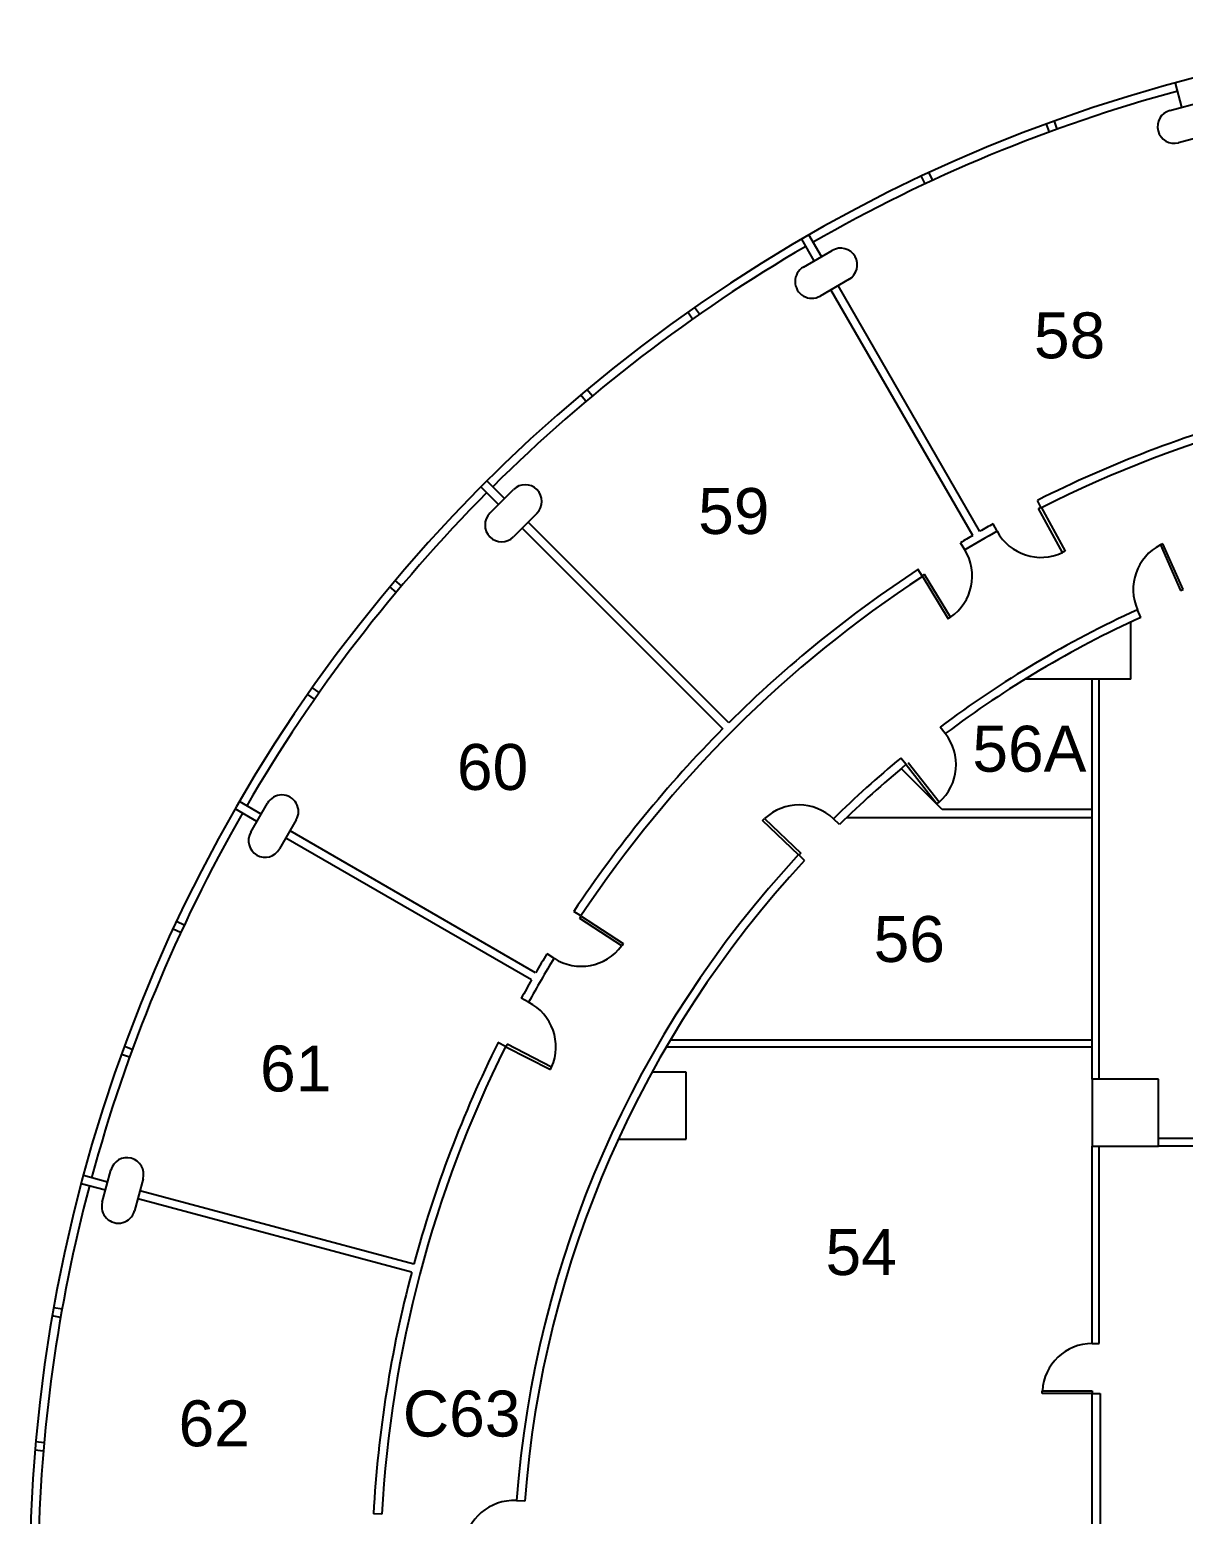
# Model space of a CAD drawing. Header units: inches. Extents: x -22 to 3512, y -1921 to 671.
# Drawn here: x 195 to 1024, y -415 to 653 of the extents above; entities that cross this region are included whole.
import ezdxf

# ---------------------------------------------------------------- set-up
doc = ezdxf.new("R2010")
doc.units = ezdxf.units.IN
doc.header["$LTSCALE"] = 0.375
doc.header["$MEASUREMENT"] = 0
for name, color, linetype in [('A-DOOR', 4, 'CONTINUOUS'), ('A-GLAZ', 3, 'CONTINUOUS'), ('A-PFLR-TEXT', 3, 'CONTINUOUS'), ('A-WALL', 5, 'CONTINUOUS'), ('A-WALL-JAMB', 6, 'CONTINUOUS'), ('S-COLS', 6, 'CONTINUOUS')]:
    doc.layers.add(name, color=color, linetype=linetype)
doc.styles.get("Standard").update_dxf_attribs({"font": 'arial.ttf'})

msp = doc.modelspace()

# ---------------------------------------------------------------- linework, layer by layer
at = {"layer": 'A-DOOR'}
for p, q in [((920.3, 308.5), (922, 309.4)), ((937.5, 276.9), (920.3, 308.5)), ((922, 309.4), (939.3, 277.8)), ((939.3, 277.8), (937.5, 276.9)), ((1009.7, 283.2), (1007.9, 282.4)), ((1007.9, 282.4), (1022.4, 249.5)), ((1024.3, 250.3), (1009.7, 283.2)), ((838.2, 261.1), (836.5, 260.1)), ((836.5, 260.1), (855.3, 229.3)), ((857, 230.4), (838.2, 261.1)), ((1022.4, 249.5), (1024.3, 250.3)), ((855.3, 229.3), (857, 230.4)), ((824.9, 124.4), (847.1, 96.1)), ((848.7, 97.4), (826.4, 125.6)), ((847.1, 96.1), (848.7, 97.4)), ((721.8, 84.2), (723.2, 85.6)), ((723.2, 85.6), (749.3, 60.8)), ((747.9, 59.4), (721.8, 84.2)), ((749.3, 60.8), (747.9, 59.4)), ((590.2, 13.8), (591.3, 15.4)), ((620.4, -5.8), (590.2, 13.8)), ((591.3, 15.4), (621.5, -4.1)), ((621.5, -4.1), (620.4, -5.8)), ((538, -76.7), (537.1, -78.5)), ((537.1, -78.5), (569.1, -94.8)), ((570, -93.1), (538, -76.7)), ((569.1, -94.8), (570, -93.1)), ((922.9, -327.8), (922.9, -325.8)), ((922.9, -325.8), (958.9, -325.8)), ((958.9, -327.8), (922.9, -327.8)), ((958.9, -325.8), (958.9, -327.8))]:
    msp.add_line(p, q, dxfattribs=at)
for centre, start, end in [((922, 309.4), 208.5963, 295.4115), ((836.5, 260.1), 304.5885, 31.4037), ((1024.3, 250.3), 117.0767, 203.8919), ((824.9, 124.4), 311.4209, 38.2361), ((747.9, 59.4), 46.4792, 133.2945), ((591.3, 15.4), 237.0908, 323.9061), ((537.1, -78.5), 336.116, 62.9312), ((958.9, -327.8), 90, 176.8153), ((542.8, -440.7), 87.0908, 173.9061)]:
    msp.add_arc(centre, 36, start, end, dxfattribs=at)
at = {"layer": 'A-GLAZ'}
for radius, start, end in [(1116, 91.5404, 179.0758), (1110, 105.1549, 119.8451), (1110, 120.1549, 134.8451), (1110, 135.1549, 149.8451), (1110, 150.1549, 164.8451), (1110, 165.1549, 179.0708)]:
    msp.add_arc((1310.5, -462.8), radius, start, end, dxfattribs=at)
at = {"layer": 'A-WALL'}
for p, q in [((1023.4, 597), (1018.7, 614.4)), ((758.9, 486.6), (749.9, 502.2)), ((764.1, 489.6), (755.1, 505.2)), ((872.9, 289.1), (770.9, 465.8)), ((878.1, 292.1), (776.1, 468.8)), ((531.9, 311.5), (519.2, 324.2)), ((536.2, 315.7), (523.5, 328.4)), ((922.2, 309), (919.4, 314.3)), ((693.2, 150.2), (548.9, 294.5)), ((697.4, 154.5), (553.2, 298.7)), ((890.4, 292.2), (887.6, 297.5)), ((867.2, 278.8), (864.1, 283.9)), ((836.7, 259.7), (833.5, 264.8)), ((993.7, 230.2), (991.3, 235.7)), ((958.9, -101.8), (958.9, 185.9)), ((963.9, -101.8), (963.9, 185.9)), ((853.1, 146.7), (849.4, 151.4)), ((824.9, 124.4), (821.1, 129.1)), ((850.9, 92.2), (821.6, 121.4)), ((361.1, 88.8), (345.5, 97.8)), ((358.1, 83.6), (342.5, 92.6)), ((777, 81.3), (772.7, 85.5)), ((958.9, 86.2), (782, 86.2)), ((958.9, 92.2), (850.9, 92.2)), ((558.5, -25.2), (381.9, 76.8)), ((555.5, -30.4), (378.9, 71.6)), ((751.9, 55.5), (747.6, 59.7)), ((591, 15.6), (586, 18.8)), ((571.7, -14.8), (566.7, -11.6)), ((553.4, -46.4), (548.1, -43.6)), ((958.9, -73.8), (655.2, -73.8)), ((536.8, -78.3), (531.4, -75.5)), ((958.9, -78.8), (652.3, -78.8)), ((1247.2, -144.3), (1006.5, -144.3)), ((958.9, -291.8), (958.9, -149.8)), ((963.9, -291.8), (963.9, -149.8)), ((1247.2, -149.8), (1006.5, -149.8)), ((249.1, -181.5), (231.7, -176.9)), ((250.7, -175.7), (233.3, -171.1)), ((469.3, -240.6), (272.3, -187.8)), ((470.9, -234.8), (273.8, -182)), ((958.9, -291.8), (963.9, -291.8)), ((958.9, -444.8), (958.9, -327.8)), ((958.9, -327.8), (964.5, -327.8)), ((964.5, -327.8), (964.5, -444.8)), ((550.7, -405.2), (544.7, -404.8)), ((447.8, -414.6), (441.8, -414.2))]:
    msp.add_line(p, q, dxfattribs=at)
for radius, start, end in [(864, 93.6578, 116.7023), (870, 105.1976, 116.7105), (870, 120.1976, 120.8723), (864, 119.0898, 120.864), (870, 119.0815, 119.8024), (864, 123.2515, 146.3755), (870, 123.2433, 134.8024), (768, 114.5524, 126.8931), (762, 114.563, 126.8825), (870, 135.1976, 146.3838), (768, 129.5791, 134.4446), (762, 129.5897, 134.4341), (768, 137.1306, 175.6645), (762, 137.1412, 175.6637), (864, 148.763, 151.186), (870, 148.7548, 149.8024), (870, 150.1976, 151.1942), (864, 153.5734, 176.7985), (870, 153.5652, 164.8024), (870, 165.1976, 176.7992)]:
    msp.add_arc((1310.5, -462.8), radius, start, end, dxfattribs=at)
at = {"layer": 'A-WALL-JAMB'}
for p, q in [((928, 579.2), (926, 584.8)), ((933.7, 581.3), (931.6, 586.9)), ((838.6, 541.9), (836.1, 547.3)), ((844.1, 544.4), (841.5, 549.9)), ((671.3, 444.7), (667.9, 449.6)), ((676.3, 448.2), (672.8, 453.1)), ((594.7, 385.6), (590.8, 390.2)), ((599.3, 389.4), (595.4, 394)), ((462.1, 253), (457.5, 256.8)), ((458.2, 248.4), (453.6, 252.2)), ((399.5, 171.4), (394.6, 174.8)), ((402.9, 176.3), (398, 179.7)), ((305.7, 9), (300.3, 11.5)), ((303.2, 3.6), (297.8, 6.1)), ((266.4, -86), (260.7, -84)), ((268.4, -80.4), (262.8, -78.3)), ((217.9, -267.1), (211.9, -266.1)), ((216.8, -273), (210.9, -272)), ((205, -363.1), (199, -362.6)), ((204.4, -369.1), (198.5, -368.5))]:
    msp.add_line(p, q, dxfattribs=at)
at = {"layer": 'S-COLS'}
for p, q in [((1014.7, 594.7), (1037.9, 600.9)), ((1044.1, 577.7), (1020.9, 571.5)), ((751.1, 482.1), (771.9, 494.1)), ((783.9, 473.3), (763.1, 461.3)), ((525.6, 305.1), (542.6, 322.1)), ((559.5, 305.1), (542.6, 288.1)), ((986.5, 185.9), (986.5, 226.9)), ((986.5, 185.9), (910.8, 185.9)), ((353.6, 75.8), (365.6, 96.6)), ((386.4, 84.6), (374.4, 63.8)), ((666.9, -96.8), (642.1, -96.8)), ((666.9, -144.8), (666.9, -96.8)), ((1006.5, -101.8), (958.9, -101.8)), ((958.9, -101.8), (958.9, -149.8)), ((1006.5, -149.8), (1006.5, -101.8)), ((618, -144.8), (666.9, -144.8)), ((958.9, -149.8), (1006.5, -149.8)), ((246.8, -190.2), (253, -167.1)), ((276.2, -173.3), (270, -196.4))]:
    msp.add_line(p, q, dxfattribs=at)
for centre, start, end in [((1017.8, 583.1), 105, 285), ((777.9, 483.7), 300, 120), ((757.1, 471.7), 120, 300), ((551, 313.6), 315, 135), ((534.1, 296.6), 135, 315), ((376, 90.6), 330, 150), ((364, 69.8), 150, 330), ((264.6, -170.2), 345, 165), ((258.4, -193.3), 165, 345)]:
    msp.add_arc(centre, 12, start, end, dxfattribs=at)

# ---------------------------------------------------------------- texts
at = {"layer": 'A-PFLR-TEXT'}
for s, p in [('58', (916.9, 416.5)), ('59', (675.4, 290.2)), ('56A', (872.6, 119.3)), ('60', (501.9, 106.2)), ('56', (801.6, -17.5)), ('61', (360.3, -110.6)), ('54', (767, -242.6)), ('C63', (463, -358.7)), ('62', (301.7, -365.7))]:
    msp.add_text(s, height=33.02, dxfattribs=at).set_placement(p)

doc.saveas('drawing.dxf')
